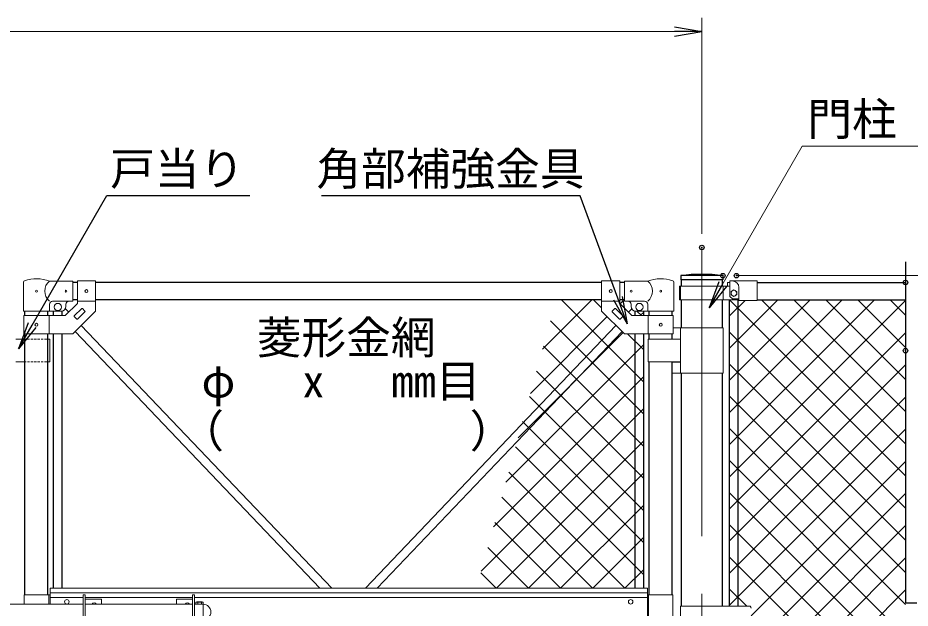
# Model space of a CAD drawing. Units: millimetres, scale not verified. Extents: x -6300 to 6300, y -4455 to 4455.
# Drawn here: x -1965 to -1, y -624 to 674 of the extents above; entities that cross this region are included whole.
import ezdxf
from ezdxf.enums import TextEntityAlignment as Align

# ---------------------------------------------------------------- set-up
doc = ezdxf.new("R2010")
doc.units = ezdxf.units.MM
doc.header["$LTSCALE"] = 20
doc.header["$PDMODE"] = 32
doc.header["$PDSIZE"] = 10
doc.linetypes.add('USER1', pattern=[50.8, 31.75, -6.35, 6.35, -6.35])
doc.linetypes.add('USER3', pattern=[0.375, 0.25, -0.125])
for name, color, linetype, lineweight in [('0-1_D-STR1', 1, 'Continuous', 25), ('0-2_D-BMK', 2, 'USER1', 13), ('0-6_D-STR3', 3, 'Continuous', 13), ('0-7_0', 3, 'Continuous', 25), ('0-8_D-STR-DIM', 7, 'Continuous', 13), ('0-A_D-STR2', 7, 'Continuous', 13), ('0-B_D-STR-TXT', 7, 'Continuous', 13)]:
    doc.layers.add(name, color=color, linetype=linetype, lineweight=lineweight)
doc.layers.add('0-9_Defpoints', color=7, linetype='Continuous')
doc.styles.add('ＭＳ ゴシック', font='')
doc.styles.get('ＭＳ ゴシック').set_extended_font_data('MS Gothic')

# ---------------------------------------------------------------- blocks, each defined once
blk = doc.blocks.new('_Open')
at = {"layer": '0-7_0', "color": 7}
blk.add_line((-20, 3.333), (0, 0), dxfattribs=at)
blk.add_lwpolyline([(-20, -3.333), (0, 0), (-20, 0)], dxfattribs=at)
blk = doc.blocks.new('MLeader7')
at = {"layer": '0-8_D-STR-DIM', "lineweight": 25}
blk.add_line((-1925.05, -7.01), (-1963.71, -53.97), dxfattribs=at)
for points in [[(-1933.71, -2.01), (-1768.75, 283.71), (-1464.87, 283.71), (-1454.07, 283.71)], [(-1942.37, 2.99), (-1963.71, -53.97), (-1933.71, -2.01)]]:
    blk.add_lwpolyline(points, dxfattribs=at)
blk = doc.blocks.new('MLeader8')
at = {"layer": '0-8_D-STR-DIM', "lineweight": 25}
blk.add_line((-634.77, 60.93), (-623.36, 1.18), dxfattribs=at)
for points in [[(-644.15, 57.46), (-727.42, 282.84), (-1285.47, 282.84), (-1296.27, 282.84)], [(-653.53, 54), (-623.36, 1.18), (-644.15, 57.46)]]:
    blk.add_lwpolyline(points, dxfattribs=at)

msp = doc.modelspace()

# ---------------------------------------------------------------- linework, layer by layer
at = {"layer": '0-1_D-STR1'}
for p, q in [((-10.88, 137.76), (-10.88, -612.84)), ((-413.16, 107.16), (-505.66, 107.16)), ((-505.66, 107.16), (-505.66, 98.16)), ((-413.16, 107.16), (-413.16, 98.16)), ((-1834.01, 92.16), (-1844.01, 92.16)), ((-679.81, 92.16), (-1794.01, 92.16)), ((-629.81, 92.16), (-639.81, 92.16)), ((-413.16, 98.16), (-505.66, 98.16)), ((-503.96, 83.75), (-503.96, 98.16)), ((-414.86, 98.16), (-414.86, 83.75)), ((-337.56, 92.16), (-10.88, 92.16)), ((-1834.01, 54.06), (-1844.01, 54.06)), ((-679.81, 54.06), (-1794.01, 54.06)), ((-629.81, 54.06), (-639.81, 54.06)), ((-503.96, -7.79), (-503.96, 53.75)), ((-414.86, 53.75), (-414.86, -7.79)), ((-398.11, -620.34), (-398.11, 53.75)), ((-379.11, -620.34), (-379.11, 52.75)), ((-337.56, 54.16), (-10.88, 54.16)), ((-1949.41, 19.16), (-1949.41, 29.11)), ((-1898.61, 19.16), (-1898.61, 29.11)), ((-1886.51, 19.16), (-1886.51, 29.11)), ((-1867.51, 19.16), (-1867.51, 29.23)), ((-606.31, 19.16), (-606.31, 29.23)), ((-587.31, 19.16), (-587.31, 29.11)), ((-575.21, 19.16), (-575.21, 29.11)), ((-524.41, 19.16), (-524.41, 29.11)), ((-1949.41, -595.34), (-1949.41, -20.84)), ((-1898.61, -595.34), (-1898.61, -20.84)), ((-1886.51, -580.34), (-1886.51, -20.84)), ((-1867.51, -580.34), (-1867.51, -20.84)), ((-606.31, -580.34), (-606.31, -20.84)), ((-587.31, -580.34), (-587.31, -20.84)), ((-575.21, -32.79), (-575.21, -20.84)), ((-524.41, -32.79), (-524.41, -20.84)), ((-575.21, -595.34), (-575.21, -82.79)), ((-524.41, -595.34), (-524.41, -82.79)), ((-503.96, -620.34), (-503.96, -107.79)), ((-414.86, -107.79), (-414.86, -620.34)), ((-10.88, -612.84), (14.12, -612.84))]:
    msp.add_line(p, q, dxfattribs=at)
msp.add_arc((-459.41, -247.85), 358.01, 82.57743, 97.42257, dxfattribs=at)
at = {"layer": '0-2_D-BMK'}
msp.add_line((-459.41, 169.16), (-459.41, -1747.84), dxfattribs=at)
at = {"layer": '0-6_D-STR3'}
for p, q in [((-1952.56, 29.11), (-1952.56, 92.81)), ((-1844.01, 95.11), (-1895.46, 95.11)), ((-1844.01, 95.11), (-1844.01, 51.11)), ((-1834.01, 95.41), (-1834.01, 45.73)), ((-1834.01, 95.41), (-1794.01, 95.41)), ((-1794.01, 95.41), (-1794.01, 29.16)), ((-679.81, 95.41), (-679.81, 29.16)), ((-639.81, 95.41), (-679.81, 95.41)), ((-639.81, 95.41), (-639.81, 45.73)), ((-629.81, 95.11), (-629.81, 51.11)), ((-629.81, 95.11), (-578.36, 95.11)), ((-521.26, 29.11), (-521.26, 92.81)), ((-508.56, 53.75), (-508.56, 83.75)), ((-397.56, 83.75), (-508.56, 83.75)), ((-506.26, 53.75), (-506.26, 83.75)), ((-412.56, 53.75), (-412.56, 83.75)), ((-402.81, 92.35), (-397.56, 92.35)), ((-402.81, 92.35), (-402.81, 83.75)), ((-397.56, 95.75), (-337.56, 95.75)), ((-397.56, 95.75), (-397.56, 61.45)), ((-377.56, 80.75), (-377.56, 52.75)), ((-337.56, 95.75), (-337.56, 52.75)), ((-391.86, 55.75), (-397.56, 61.45)), ((-394.9, 72.2), (-388.61, 75.84)), ((-394.9, 64.93), (-394.9, 72.2)), ((-394.9, 64.93), (-388.61, 61.29)), ((-382.31, 72.2), (-388.61, 75.84)), ((-382.31, 64.93), (-388.61, 61.29)), ((-382.31, 64.93), (-382.31, 72.2)), ((-1895.46, 29.11), (-1895.46, 44.11)), ((-1844.01, 51.11), (-1888.46, 51.11)), ((-1860.58, 19.16), (-1834.01, 45.73)), ((-1859.01, 44.11), (-1859.01, 39.11)), ((-1834.01, 50.91), (-1794.01, 50.91)), ((-639.81, 50.91), (-679.81, 50.91)), ((-613.24, 19.16), (-639.81, 45.73)), ((-629.81, 51.11), (-585.36, 51.11)), ((-614.81, 44.11), (-614.81, 39.11)), ((-578.36, 29.11), (-578.36, 44.11)), ((-379.11, 53.75), (-508.56, 53.75)), ((-391.86, 55.75), (-379.11, 55.75)), ((-379.11, 55.75), (-379.11, 52.75)), ((-379.11, 52.75), (-337.56, 52.75)), ((-1952.56, 29.11), (-1895.46, 29.11)), ((-1895.46, 29.11), (-1869.01, 29.11)), ((-1860.25, 34.3), (-1853.02, 26.72)), ((-1840.68, 18.57), (-1824.41, 34.83)), ((-1833.61, 11.5), (-1817.34, 27.76)), ((-1823, 34.83), (-1817.34, 29.17)), ((-650.82, 34.83), (-656.48, 29.17)), ((-640.22, 11.5), (-656.48, 27.76)), ((-633.14, 18.57), (-649.41, 34.83)), ((-613.58, 34.3), (-620.81, 26.72)), ((-578.36, 29.11), (-604.81, 29.11)), ((-521.26, 29.11), (-578.36, 29.11)), ((-1951.71, 19.16), (-1860.58, 19.16)), ((-1951.71, 19.16), (-1951.71, -20.84)), ((-1896.31, 19.16), (-1896.31, -20.84)), ((-1840.68, 17.15), (-1835.02, 11.5)), ((-633.14, 17.15), (-638.8, 11.5)), ((-522.11, 19.16), (-613.24, 19.16)), ((-577.51, 19.16), (-577.51, -20.84)), ((-522.11, 19.16), (-522.11, -20.84)), ((-1838.84, -15.66), (-1300.13, -580.34)), ((-1825.4, -2.22), (-1273.87, -580.34)), ((-648.42, -2.22), (-1199.96, -580.34)), ((-634.99, -15.66), (-1173.7, -580.34)), ((-412.56, -7.79), (-522.11, -7.79)), ((-506.52, -107.79), (-506.52, -7.79)), ((-412.56, -107.79), (-412.56, -7.79)), ((-1969.41, -32.79), (-1949.41, -32.79)), ((-1898.61, -32.79), (-1894.31, -32.79)), ((-1894.31, -32.79), (-1894.31, -82.79)), ((-577.51, -32.79), (-506.52, -32.79)), ((-577.51, -32.79), (-577.51, -82.79)), ((-506.52, -32.29), (-524.41, -32.29)), ((-1969.41, -82.79), (-1949.41, -82.79)), ((-1894.31, -82.79), (-1898.61, -82.79)), ((-577.51, -82.79), (-506.52, -82.79)), ((-506.52, -83.29), (-524.41, -83.29)), ((-412.56, -107.79), (-524.41, -107.79)), ((-579.01, -580.34), (-1894.01, -580.34)), ((-1894.01, -580.34), (-1894.01, -615.84)), ((-579.01, -580.34), (-579.01, -685.34)), ((-1951.01, -595.34), (-1951.01, -615.84)), ((-1951.01, -595.34), (-1894.01, -595.34)), ((-1897.01, -595.34), (-1897.01, -615.84)), ((-579.01, -590.84), (-1894.01, -590.84)), ((-1821.01, -600.84), (-1894.01, -600.84)), ((-1894.01, -600.84), (-1894.01, -615.84)), ((-1821.01, -670.34), (-1821.01, -595.34)), ((-1821.01, -595.34), (-1816.51, -595.34)), ((-1816.51, -670.34), (-1816.51, -595.34)), ((-1580.51, -600.84), (-1816.51, -600.84)), ((-1816.51, -604.34), (-1781.01, -604.34)), ((-1781.01, -615.84), (-1781.01, -604.34)), ((-1616.01, -615.84), (-1616.01, -604.34)), ((-1580.51, -604.34), (-1616.01, -604.34)), ((-1580.51, -670.34), (-1580.51, -595.34)), ((-1576.01, -595.34), (-1580.51, -595.34)), ((-1576.01, -670.34), (-1576.01, -595.34)), ((-579.01, -600.84), (-1576.01, -600.84)), ((-522.81, -595.34), (-578.61, -595.34)), ((-576.81, -595.34), (-576.81, -670.34)), ((-522.81, -595.34), (-522.81, -670.34)), ((-1821.01, -615.84), (-2097.81, -615.84)), ((-1580.51, -615.84), (-1816.51, -615.84)), ((-1557.06, -615.84), (-1576.01, -615.84)), ((-1573.16, -611.14), (-1573.16, -615.84)), ((-1556.96, -611.14), (-1573.16, -611.14)), ((-1559, -610.34), (-1571.26, -610.34)), ((-1569.06, -611.14), (-1569.06, -615.84)), ((-1561.06, -611.14), (-1561.06, -615.84)), ((-1557.06, -615.84), (-1557.06, -649.84)), ((-1556.96, -611.14), (-1556.96, -615.84)), ((-506.26, -620.34), (-352.67, -620.34)), ((-506.26, -620.34), (-506.26, -645.34))]:
    msp.add_line(p, q, dxfattribs=at)
at = {"layer": '0-6_D-STR3', "linetype": 'USER3'}
for p, q in [((-1951.48, -32.79), (-1900.68, -32.79)), ((-1951.48, -82.79), (-1900.68, -82.79))]:
    msp.add_line(p, q, dxfattribs=at)
at = {"layer": '0-6_D-STR3'}
for points in [[(-1951.71, -20.84), (-1844.01, -20.84), (-1794.01, 29.16)], [(-522.11, -20.84), (-629.81, -20.84), (-679.81, 29.16)]]:
    msp.add_lwpolyline(points, dxfattribs=at)
for centre, radius in [((-1924.01, 73.11), 2), ((-1859.01, 73.11), 2), ((-1814.01, 73.16), 3.25), ((-659.81, 73.16), 3.25), ((-614.81, 73.11), 2), ((-549.81, 73.11), 2), ((-388.61, 68.56), 6.3), ((-1877.01, 38.11), 8), ((-596.81, 38.11), 8), ((-1924.01, -0.84), 3.25), ((-549.81, -0.84), 3.25), ((-1857.01, -610.34), 5), ((-616.01, -610.34), 5)]:
    msp.add_circle(centre, radius, dxfattribs=at)
for centre, radius, start, end in [((-1924.01, 20.38), 80, 69.0916, 109.22051), ((-549.81, 20.38), 80, 70.77949, 110.9084), ((-1949.26, 92.81), 3.3, 109.22051, 180), ((-1877.27, 73.11), 28.55, 129.59418, 230.40582), ((-596.56, 73.11), 28.55, 309.59418, 50.40582), ((-524.56, 92.81), 3.3, 0, 70.77949), ((-392.56, 80.75), 15, 0, 90), ((-1888.46, 44.11), 7, 90, 180), ((-1852.01, 44.11), 7, 90, 180), ((-621.81, 44.11), 7, 0, 90), ((-585.36, 44.11), 7, 0, 90), ((-1869.01, 39.11), 10, 270, 0), ((-1823.71, 34.12), 1, 45, 135), ((-1818.05, 28.47), 1, 315, 45), ((-655.77, 28.47), 1, 135, 225), ((-650.11, 34.12), 1, 45, 135), ((-604.81, 39.11), 10, 180, 270), ((-1839.97, 17.86), 1, 135, 225), ((-1834.31, 12.2), 1, 225, 315), ((-639.51, 12.2), 1, 225, 315), ((-633.85, 17.86), 1, 315, 45), ((-1797.01, -617.84), 5, 23.57818, 156.42182), ((-1592.01, -617.84), 5, 23.57818, 156.42182), ((-1571.11, -613.35), 3.02, 47.18249, 132.81751), ((-1565.06, -620.74), 10.4, 67.38014, 112.61986), ((-1559.01, -613.36), 3.03, 47.363, 132.637), ((-1557.06, -632.84), 17, 270, 90), ((-355.23, -624.11), 4.56, 357.20509, 55.92499)]:
    msp.add_arc(centre, radius, start, end, dxfattribs=at)
at = {"layer": '0-8_D-STR-DIM'}
for p, q in [((-459.41, 199.16), (-459.41, 674.2)), ((-519.41, 644.2), (-3399.41, 644.2)), ((-383.16, 107.16), (809.12, 107.16)), ((-353.16, 107.16), (989.12, 107.16))]:
    msp.add_line(p, q, dxfattribs=at)
at = {"layer": '0-9_Defpoints'}
for p in [(-459.41, 169.16), (-413.16, 107.16), (-383.16, 107.16), (-10.88, 92.16), (-10.88, 92.16), (-10.88, -57.84)]:
    msp.add_point(p, dxfattribs=at)
at = {"layer": '0-A_D-STR2'}
for p, q in [((-809.76, -54.33), (-701.37, 54.06)), ((-587.31, -127.07), (-768.44, 54.06)), ((-679.81, 36.14), (-697.73, 54.06)), ((-639.4, 45.32), (-630.66, 54.06)), ((-398.11, -52.28), (-291.67, 54.16)), ((-398.11, -122.99), (-220.96, 54.16)), ((-398.11, -193.7), (-150.25, 54.16)), ((-398.11, -264.41), (-79.53, 54.16)), ((-10.88, -333.47), (-398.11, 53.75)), ((-398.11, 18.43), (-363.79, 52.75)), ((-398.11, -335.12), (-10.88, 52.11)), ((-10.88, -262.76), (-327.8, 54.16)), ((-10.88, -192.05), (-257.09, 54.16)), ((-10.88, -121.34), (-186.38, 54.16)), ((-10.88, -50.63), (-115.67, 54.16)), ((-10.88, 20.08), (-44.96, 54.16)), ((-592.12, 19.16), (-602.07, 29.11)), ((-594.84, 19.16), (-587.31, 26.7)), ((-836.76, -152.04), (-667.68, 17.03)), ((-587.31, -197.78), (-792.66, 7.57)), ((-863.76, -249.75), (-632.33, -18.32)), ((-10.88, -404.18), (-398.11, -16.96)), ((-398.11, -405.83), (-10.88, -18.6)), ((-587.31, -56.36), (-622.83, -20.84)), ((-890.76, -347.46), (-587.31, -44.01)), ((-587.31, -268.49), (-807.97, -47.84)), ((-10.88, -474.89), (-398.11, -87.67)), ((-398.11, -476.54), (-10.88, -89.31)), ((-917.76, -445.17), (-587.31, -114.73)), ((-587.31, -339.2), (-823.28, -103.24)), ((-587.31, -409.91), (-838.58, -158.64)), ((-10.88, -545.6), (-398.11, -158.38)), ((-398.11, -547.25), (-10.88, -160.03)), ((-944.75, -542.88), (-587.31, -185.44)), ((-587.31, -480.62), (-853.89, -214.04)), ((-10.88, -616.31), (-398.11, -229.09)), ((-398.11, -617.96), (-10.88, -230.74)), ((-911.5, -580.34), (-587.31, -256.15)), ((-587.31, -551.33), (-869.2, -269.44)), ((-10.88, -687.02), (-398.11, -299.8)), ((-350.67, -641.24), (-10.88, -301.45)), ((-629.02, -580.34), (-884.51, -324.85)), ((-840.79, -580.34), (-587.31, -326.86)), ((-10.88, -757.73), (-398.11, -370.51)), ((-398.11, -759.38), (-10.88, -372.16)), ((-699.73, -580.34), (-899.82, -380.25)), ((-770.08, -580.34), (-587.31, -397.57)), ((-770.44, -580.34), (-915.13, -435.65)), ((-10.88, -828.45), (-398.11, -441.22)), ((-398.11, -830.09), (-10.88, -442.87)), ((-699.37, -580.34), (-587.31, -468.28)), ((-841.15, -580.34), (-930.43, -491.05)), ((-10.88, -899.16), (-398.11, -511.93)), ((-398.11, -900.8), (-10.88, -513.58)), ((-911.86, -580.34), (-945.74, -546.46)), ((-628.66, -580.34), (-587.31, -538.99)), ((-360.41, -620.34), (-398.11, -582.64)), ((-398.11, -971.51), (-10.88, -584.29))]:
    msp.add_line(p, q, dxfattribs=at)
at = {"layer": '0-B_D-STR-TXT'}
msp.add_lwpolyline([(535.73, 391.87), (-238.09, 391.87), (-442.33, 38.22)], dxfattribs=at)

# ---------------------------------------------------------------- block references
at = {"layer": '0-8_D-STR-DIM', "xscale": 3, "yscale": 3}
msp.add_blockref('_Open', (-459.41, 644.2), dxfattribs=at)
at = {"layer": '0-8_D-STR-DIM'}
for name in ['MLeader7', 'MLeader8']:
    msp.add_blockref(name, (0, 0), dxfattribs=at)
at = {"layer": '0-B_D-STR-TXT', "xscale": 3, "yscale": 3, "rotation": 239.9931}
msp.add_blockref('_Open', (-443.33, 36.49), dxfattribs=at)

# ---------------------------------------------------------------- texts
at = {"layer": '0-B_D-STR-TXT', "style": 'ＭＳ ゴシック'}
for s, p in [('門柱 φ89.1x3.2', (-227, 393.71)), ('戸当り', (-1761.9, 284.59)), ('角部補強金具', (-1307.8, 284.48)), ('菱形金網', (-1438.95, -86.57)), ('φ   x   mm目', (-1560.77, -182.59)), ('（\u3000\u3000   \u3000\u3000）', (-1609.5, -292.25))]:
    msp.add_text(s, height=72.14, dxfattribs=at).set_placement(p, align=Align.BOTTOM_LEFT)

doc.saveas('drawing.dxf')
